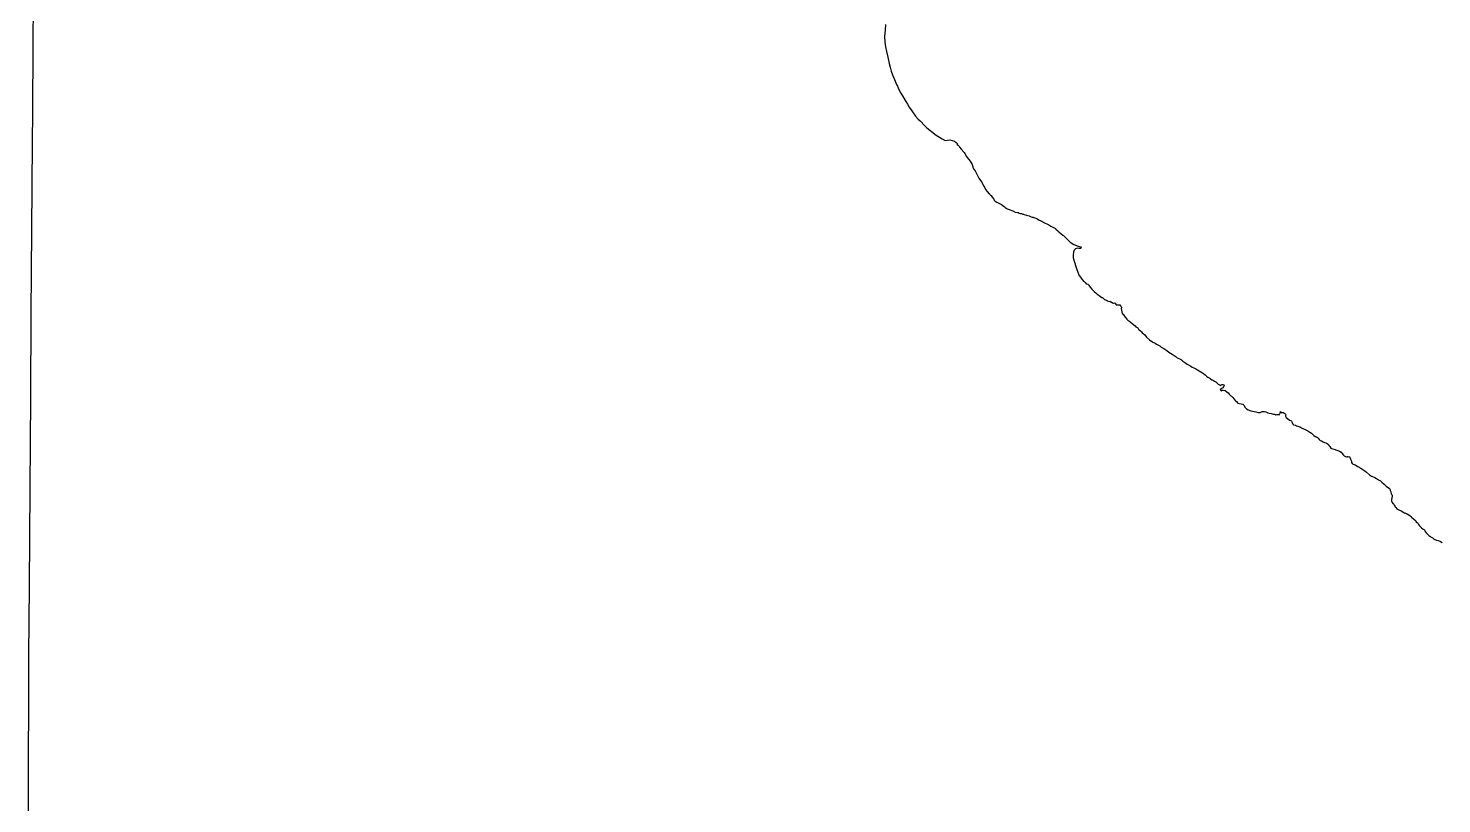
# Model space of a CAD drawing. Header units: inches. Extents: x 2525027 to 2750615, y 3895362 to 4165391.
# Drawn here: x 2525446 to 2637821, y 3968697 to 4030376 of the extents above; entities that cross this region are included whole.
import ezdxf

# ---------------------------------------------------------------- set-up
doc = ezdxf.new("R2010")
doc.units = ezdxf.units.IN
doc.header["$MEASUREMENT"] = 0
doc.layers.add('TDF.DBO', color=7, linetype='Continuous')

msp = doc.modelspace()

# ---------------------------------------------------------------- linework, layer by layer
at = {"layer": 'TDF.DBO'}
for points in [[(2664373.863, 3951809.778), (2618616.59, 3953254.175), (2612601.078, 3953444.063), (2603812.817, 3953721.478), (2540782.744, 3954647.329), (2525484.394, 3954872.047), (2525445.938, 3956882.64), (2525449.281, 3962689.852), (2525452.624, 3968497.064), (2525495.5, 3980459.25), (2525534.75, 3985993.75), (2525589.75, 3993792.5), (2525640.5, 4000993.5), (2525641, 4001067.75), (2525686.25, 4007660), (2525731.75, 4014326.5), (2525779.5, 4021300), (2525796.821, 4023696.771), (2525801.95, 4024409.078), (2525829.75, 4028254), (2525894.5, 4038249.25)], [(2593609.158, 4030669.55), (2593559.17, 4030221.993), (2593513.455, 4029713.483), (2593540.95, 4029270.273), (2593585.707, 4028897.058), (2593671.097, 4028527.937), (2593778.674, 4028081.467), (2593889.187, 4027582.928), (2593957.462, 4027292.458), (2594050.13, 4026969.123), (2594151.578, 4026661.096), (2594234.314, 4026474.905), (2594305.432, 4026312.774), (2594360.143, 4026169.378), (2594481.28, 4025912.514), (2594547.238, 4025760.51), (2594668.671, 4025498.358), (2594819.417, 4025224.973), (2594946.867, 4025007.329), (2595136.203, 4024671.958), (2595340.807, 4024334.149), (2595483.564, 4024108.988), (2595682.758, 4023814.339), (2595989.719, 4023384.493), (2596205.106, 4023133.153), (2596353.447, 4023009.669), (2596427.762, 4022928.871), (2596651.938, 4022691.567), (2596893.904, 4022454.386), (2597113.807, 4022278.035), (2597254.486, 4022159.581), (2597623.895, 4021873.731), (2597899.642, 4021706.659), (2598115.396, 4021574.747), (2598337.543, 4021437.798), (2598724.25, 4021502), (2599095.75, 4021386.75), (2599227, 4021299.25), (2599339.75, 4021165.5), (2599273.109, 4021165.5), (2599261.454, 4021150.408), (2599298.773, 4021125.344), (2599367.421, 4021078.899), (2599425.448, 4021017.479), (2599473.568, 4020921.983), (2599606.014, 4020750.336), (2599818.146, 4020517.941), (2599840.071, 4020484.249), (2599893.725, 4020403.865), (2600033.436, 4020176.032), (2600088.66, 4020105.785), (2600329.529, 4019811.514), (2600481.671, 4019529.896), (2600577.479, 4019237.12), (2600606.664, 4019190.503), (2600726.516, 4019033.412), (2600802.726, 4018867.074), (2601010.569, 4018451.229), (2601149.131, 4018277.961), (2601259.981, 4018132.415), (2601322.334, 4018014.593), (2601412.4, 4017827.463), (2601467.825, 4017744.294), (2601550.962, 4017543.302), (2601668.74, 4017383.895), (2601848.872, 4017196.765), (2601952.793, 4017106.665), (2601987.434, 4017065.081), (2602077.499, 4016933.397), (2602216.062, 4016780.921), (2602216.062, 4016732.405), (2602271.487, 4016683.89), (2602313.055, 4016614.583), (2602444.69, 4016545.275), (2602597.108, 4016462.106), (2602811.88, 4016351.215), (2603026.652, 4016205.669), (2603061.292, 4016164.085), (2603123.645, 4016108.639), (2603248.352, 4016053.193), (2603276.064, 4016025.47), (2603428.483, 4015949.232), (2603726.392, 4015845.27), (2603920.379, 4015762.102), (2604155.935, 4015713.586), (2604218.288, 4015678.933), (2604298.56, 4015644.564), (2604407.862, 4015638.976), (2604515.899, 4015590.159), (2604576.797, 4015583.374), (2604629.991, 4015574.256), (2604811.568, 4015515.757), (2605019.781, 4015453.972), (2605181.688, 4015375.664), (2605256.129, 4015353.233), (2605336.179, 4015348.457), (2605401.941, 4015333.9), (2605633.648, 4015248.558), (2605703.605, 4015203.348), (2605812.4, 4015121.866), (2606034.304, 4015021.089), (2606199.283, 4014917.249), (2606521.68, 4014777.715), (2606581.04, 4014739.93), (2606736.141, 4014646.542), (2606966.92, 4014529.416), (2607107.13, 4014449.165), (2607151.204, 4014389.408), (2607307.957, 4014265.437), (2607386.972, 4014181.803), (2607563.181, 4014026.752), (2607692.252, 4013913.729), (2607737.143, 4013881.942), (2607913.143, 4013737.656), (2608100.202, 4013557.456), (2608259.549, 4013398.049), (2608425.824, 4013273.296), (2608529.745, 4013203.988), (2608709.876, 4013120.819), (2608924.648, 4013044.581), (2609097.851, 4013002.997), (2609167.132, 4012899.036), (2609125.564, 4012857.451), (2608980.073, 4012871.313), (2608862.295, 4012892.105), (2608716.805, 4012829.728), (2608605.955, 4012718.836), (2608557.458, 4012573.291), (2608508.961, 4012344.576), (2608522.817, 4012122.793), (2608723.733, 4011436.649), (2608813.798, 4011194.073), (2608896.936, 4010986.151), (2608966.217, 4010771.298), (2609007.786, 4010695.06), (2609035.498, 4010681.198), (2609090.923, 4010570.306), (2609208.701, 4010424.761), (2609340.335, 4010258.423), (2609402.688, 4010230.7), (2609485.826, 4010154.462), (2609555.107, 4010057.432), (2609686.741, 4010015.847), (2609756.022, 4009932.678), (2609873.8, 4009773.271), (2610012.363, 4009613.864), (2610185.566, 4009426.734), (2610317.2, 4009322.773), (2610421.122, 4009232.673), (2610580.469, 4009128.712), (2610802.168, 4008962.374), (2610843.737, 4008955.444), (2610933.803, 4008886.136), (2611016.94, 4008809.898), (2611169.359, 4008761.383), (2611245.568, 4008699.006), (2611384.13, 4008636.629), (2611446.483, 4008664.352), (2611474.196, 4008629.699), (2611543.477, 4008608.907), (2611654.327, 4008532.668), (2611730.536, 4008498.015), (2611772.105, 4008504.945), (2611820.602, 4008532.668), (2611862.171, 4008518.807), (2611889.883, 4008456.43), (2611931.452, 4008387.123), (2612028.445, 4008373.261), (2612146.223, 4008366.331), (2612229.361, 4008366.331), (2612270.93, 4008303.954), (2612340.211, 4008248.508), (2612354.067, 4008193.062), (2612351.877, 4008161.228), (2612345.644, 4008078.696), (2612403.314, 4007700.462), (2612482.552, 4007624.455), (2612564.603, 4007514.016), (2612783.61, 4007243.55), (2612859.82, 4007160.381), (2612949.885, 4007098.005), (2613012.238, 4007056.42), (2613206.225, 4006890.082), (2613434.853, 4006702.952), (2613511.063, 4006633.645), (2613656.553, 4006536.614), (2613711.978, 4006453.446), (2613774.331, 4006384.138), (2613885.181, 4006307.9), (2613940.606, 4006224.731), (2614009.887, 4006148.493), (2614079.168, 4006093.047), (2614203.875, 4005989.086), (2614356.293, 4005815.817), (2614591.849, 4005600.964), (2614848.19, 4005420.765), (2615028.321, 4005323.735), (2615146.099, 4005240.566), (2615402.439, 4005108.882), (2615520.217, 4005018.782), (2615631.067, 4004949.475), (2615728.061, 4004900.959), (2615873.551, 4004810.86), (2615970.545, 4004734.622), (2616136.82, 4004623.73), (2616386.232, 4004464.323), (2616476.298, 4004408.877), (2616545.579, 4004346.5), (2616621.788, 4004304.916), (2616697.997, 4004235.608), (2616794.991, 4004173.231), (2616926.625, 4004110.855), (2617044.403, 4004048.478), (2617127.541, 4004006.894), (2617224.534, 4003902.933), (2617314.6, 4003854.417), (2617390.809, 4003792.041), (2617487.803, 4003750.456), (2617591.725, 4003660.357), (2617806.496, 4003556.395), (2617882.706, 4003494.019), (2617979.699, 4003417.781), (2618104.406, 4003362.335), (2618270.68, 4003279.166), (2618790.289, 4002967.282), (2618873.427, 4002918.767), (2619004.989, 4002807.436), (2619073.563, 4002758.447), (2619140.344, 4002691.695), (2619229.794, 4002616.678), (2619379.179, 4002551.438), (2619434.604, 4002495.992), (2619573.167, 4002419.754), (2619670.16, 4002371.238), (2619753.298, 4002308.862), (2619850.291, 4002260.347), (2619905.716, 4002197.97), (2620058.135, 4002073.217), (2620162.057, 4002010.84), (2620259.05, 4001969.255), (2620293.691, 4002003.909), (2620369.9, 4002038.563), (2620411.469, 4002038.563), (2620494.606, 4002003.909), (2620536.175, 4001948.463), (2620508.463, 4001886.087), (2620459.966, 4001865.294), (2620418.397, 4001768.264), (2620356.044, 4001747.472), (2620259.05, 4001698.957), (2620194.061, 4001640.611), (2620321.403, 4001518.757), (2620328.332, 4001567.272), (2620369.9, 4001601.926), (2620446.11, 4001601.926), (2620605.456, 4001567.272), (2620723.234, 4001470.242), (2620847.94, 4001366.281), (2620924.15, 4001262.32), (2621062.712, 4001130.636), (2621118.137, 4001109.843), (2621208.203, 4001012.813), (2621305.196, 4000894.99), (2621416.046, 4000756.376), (2621492.256, 4000680.137), (2621616.962, 4000562.315), (2621727.812, 4000527.661), (2621873.302, 4000506.869), (2622004.936, 4000472.215), (2622101.93, 4000361.323), (2622164.283, 4000229.639), (2622295.917, 4000104.886), (2622441.408, 4000021.717), (2622649.251, 3999959.34), (2622919.448, 3999903.894), (2623030.298, 3999869.241), (2623231.213, 3999827.656), (2623383.632, 3999827.656), (2623501.41, 3999876.171), (2623556.835, 3999883.102), (2623633.044, 3999883.102), (2623730.038, 3999903.894), (2623847.816, 3999876.171), (2624007.163, 3999793.003), (2624111.085, 3999765.28), (2624257.336, 3999742.426), (2624333.545, 3999721.634), (2624451.323, 3999686.981), (2624541.389, 3999673.119), (2624638.382, 3999638.465), (2624700.735, 3999659.258), (2624811.585, 3999645.396), (2624887.794, 3999638.465), (2624936.291, 3999700.842), (2624984.788, 3999770.149), (2625012.501, 3999832.526), (2624998.644, 3999901.834), (2625047.141, 3999853.318), (2625060.997, 3999811.734), (2625137.207, 3999818.665), (2625227.272, 3999818.665), (2625338.122, 3999742.426), (2625407.403, 3999686.981), (2625421.26, 3999638.465), (2625407.403, 3999589.95), (2625407.403, 3999513.712), (2625455.9, 3999409.751), (2625545.966, 3999333.513), (2625712.241, 3999215.69), (2625821.761, 3999175.722), (2625881.208, 3999119.353), (2625911.59, 3999070.155), (2625991.633, 3998891.062), (2626048.721, 3998841.121), (2626184.963, 3998799.155), (2626285.443, 3998753.094), (2626370.096, 3998731.65), (2626547.598, 3998664.357), (2626662.67, 3998594.989), (2626838.344, 3998508.661), (2626906.427, 3998486.406), (2627022.094, 3998437.378), (2627242.586, 3998316.721), (2627326.011, 3998253.322), (2627462.371, 3998171.908), (2627659.042, 3997975.087), (2627756.036, 3997905.78), (2627797.604, 3997905.78), (2627873.814, 3997878.057), (2627936.167, 3997836.473), (2627984.664, 3997781.027), (2628073.782, 3997665.004), (2628147.859, 3997586.598), (2628251.329, 3997555.722), (2628393.935, 3997470.316), (2628499.651, 3997429.199), (2628613.296, 3997398.042), (2628718.789, 3997349.296), (2628810.822, 3997275.478), (2628856.769, 3997192.766), (2628913.867, 3997099.564), (2629011.068, 3996984.885), (2629066.357, 3996960.442), (2629172.445, 3996932.039), (2629344.972, 3996868.702), (2629411.858, 3996849.026), (2629562.838, 3996788.834), (2629697.769, 3996745.632), (2629823.954, 3996664.501), (2629916.55, 3996566.492), (2630022.967, 3996428.862), (2630064.535, 3996373.417), (2630106.104, 3996331.832), (2630161.529, 3996317.971), (2630251.595, 3996297.178), (2630320.876, 3996283.317), (2630363.259, 3996303.387), (2630392.548, 3996303.844), (2630477.573, 3996295.113), (2630519.922, 3996263.396), (2630544.435, 3996187.642), (2630565.884, 3996094.16), (2630638.251, 3995957.27), (2630655.627, 3995837.53), (2630689.117, 3995762.815), (2630736.349, 3995723.351), (2630787.003, 3995714.329), (2630938.086, 3995656.753), (2631147.042, 3995531.43), (2631384.482, 3995378.607), (2631698.26, 3995180.432), (2631837.631, 3995069.737), (2632070.882, 3994859.772), (2632246.893, 3994758.554), (2632316.174, 3994716.969), (2632489.377, 3994640.731), (2632641.796, 3994557.562), (2632794.214, 3994460.532), (2632960.489, 3994384.294), (2633071.339, 3994273.402), (2633237.614, 3994113.995), (2633320.751, 3994023.895), (2633376.176, 3993989.241), (2633403.889, 3993947.657), (2633514.739, 3993878.35), (2633632.517, 3993802.111), (2633701.798, 3993732.804), (2633729.51, 3993670.427), (2633729.51, 3993608.051), (2633771.079, 3993497.159), (2633812.648, 3993337.752), (2633847.288, 3993289.236), (2633881.929, 3993206.068), (2633881.929, 3993150.622), (2633819.576, 3992901.115), (2633819.576, 3992762.5), (2633888.857, 3992651.608), (2633937.354, 3992568.439), (2633971.994, 3992568.439), (2633999.707, 3992519.924), (2634041.276, 3992450.617), (2634103.629, 3992415.963), (2634103.629, 3992346.656), (2634159.054, 3992256.556), (2634262.975, 3992159.526), (2634401.538, 3992062.495), (2634602.453, 3991986.257), (2634720.231, 3991910.019), (2634727.16, 3991875.365), (2634886.506, 3991806.058), (2634907.291, 3991826.85), (2634935.003, 3991799.127), (2634997.356, 3991785.265), (2635066.637, 3991743.681), (2635205.2, 3991681.304), (2635302.193, 3991598.135), (2635392.259, 3991556.551), (2635419.972, 3991487.244), (2635586.246, 3991355.559), (2635752.521, 3991196.152), (2635794.09, 3991119.914), (2635884.155, 3991043.676), (2635946.509, 3990974.369), (2635981.149, 3990898.131), (2636057.358, 3990794.169), (2636140.496, 3990711), (2636202.849, 3990634.762), (2636355.268, 3990523.87), (2636445.333, 3990482.286), (2636445.333, 3990454.563), (2636500.758, 3990357.533), (2636576.967, 3990246.641), (2636680.889, 3990142.68), (2636798.667, 3990024.857), (2636867.948, 3989969.411), (2636923.373, 3989941.688), (2636937.23, 3989920.896), (2636978.798, 3989893.173), (2637131.217, 3989816.935), (2637179.714, 3989775.35), (2637269.779, 3989726.835), (2637394.485, 3989657.528), (2637533.048, 3989629.805), (2637664.682, 3989588.22), (2637720.107, 3989546.636), (2637858.669, 3989484.259)]]:
    msp.add_lwpolyline(points, dxfattribs=at)

doc.saveas('drawing.dxf')
